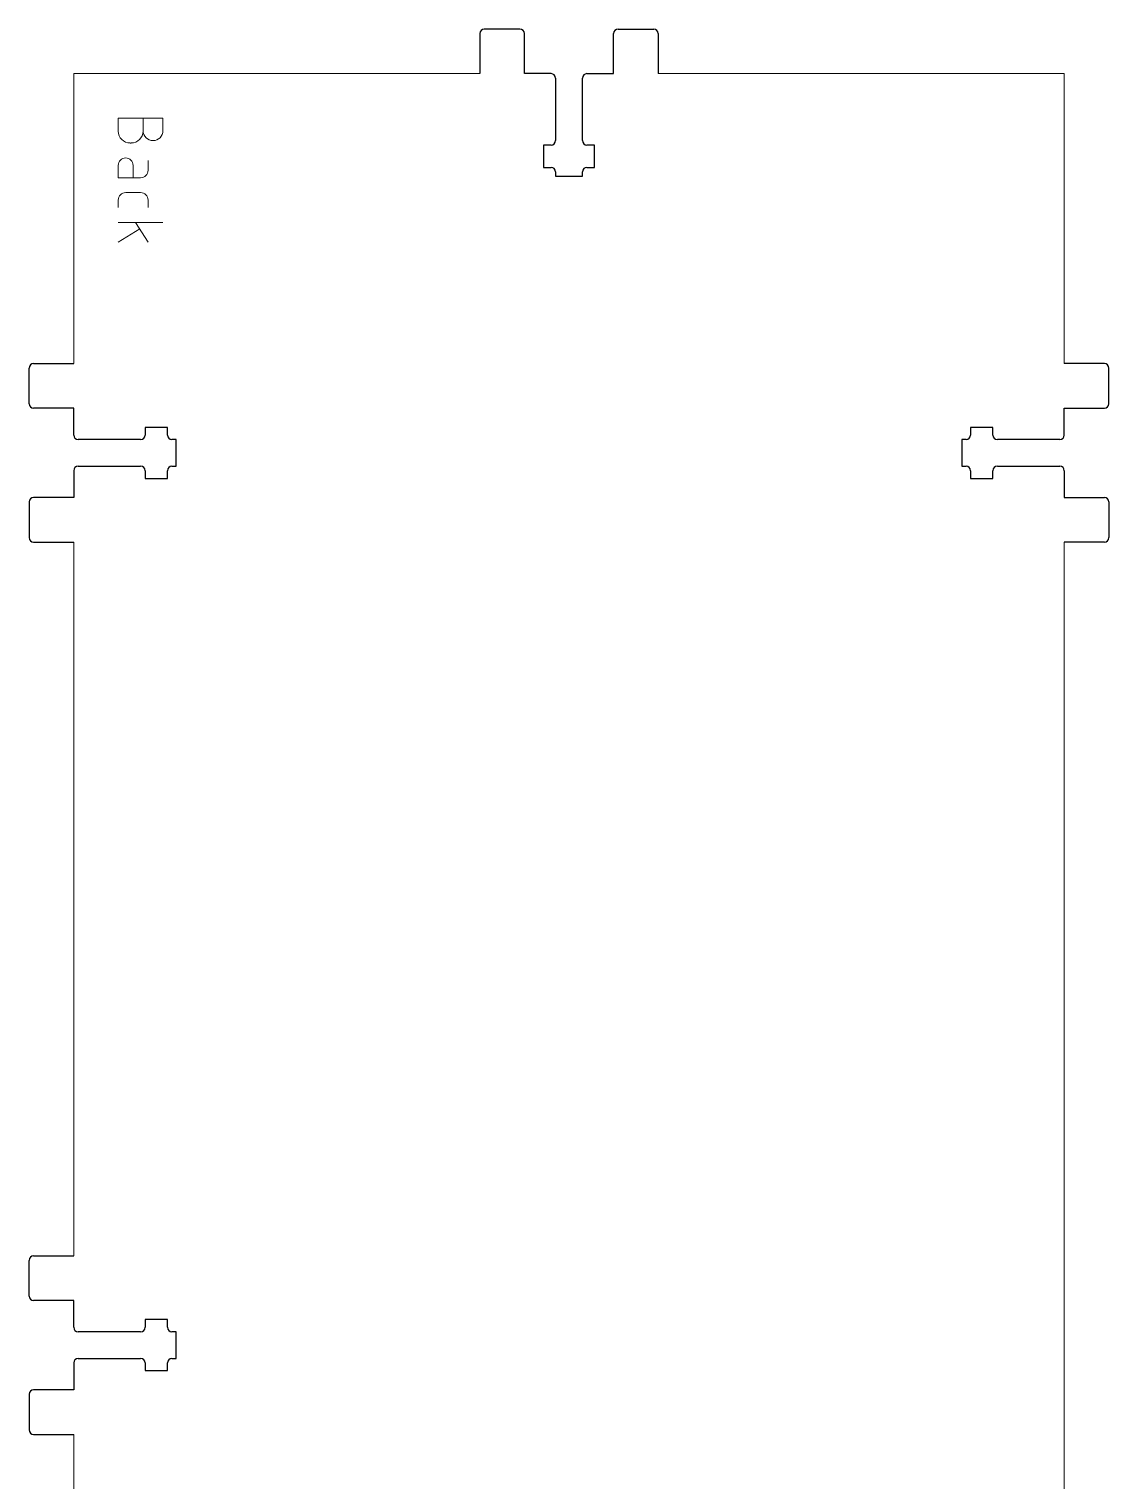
# Model space of a CAD drawing. Header units: millimetres. Extents: x 9 to 520, y 0 to 300.
# Drawn here: x 399.5 to 520.5, y 134.8 to 297.5 of the extents above; entities that cross this region are included whole.
import ezdxf

# ---------------------------------------------------------------- set-up
doc = ezdxf.new("R2010")
doc.units = ezdxf.units.MM
doc.layers.get('0').update_dxf_attribs({"linetype": 'CONTINUOUS', "lineweight": 25, "true_color": 0x000000})
doc.layers.add('Back', color=7, linetype='CONTINUOUS', lineweight=0, true_color=0x000000)
doc.layers.add('Etch', color=1, linetype='CONTINUOUS', lineweight=0, true_color=0xff0000)

msp = doc.modelspace()

# ---------------------------------------------------------------- linework, layer by layer
for p, q in [((450, 297), (450, 292.5)), ((454.5, 297.5), (450.5, 297.5)), ((455, 292.5), (455, 297)), ((465, 292.5), (465, 297)), ((465.5, 297.5), (469.5, 297.5)), ((470, 297), (470, 292.5)), ((458, 292.5), (455, 292.5)), ((458.5, 292), (458.5, 285)), ((461.5, 285), (461.5, 292)), ((462, 292.5), (465, 292.5)), ((457.14, 284.5), (457.14, 282)), ((458, 284.5), (457.14, 284.5)), ((462.86, 284.5), (462, 284.5)), ((462.86, 282), (462.86, 284.5)), ((457.14, 282), (458, 282)), ((462, 282), (462.86, 282)), ((458.5, 281.5), (458.5, 281)), ((458.5, 281), (461.5, 281)), ((461.5, 281), (461.5, 281.5)), ((399.5, 255.5), (399.5, 259.5)), ((400, 260), (404.5, 260)), ((520, 260), (515.5, 260)), ((520.5, 255.5), (520.5, 259.5)), ((404.5, 255), (400, 255)), ((404.5, 252), (404.5, 255)), ((515.5, 255), (520, 255)), ((515.5, 252), (515.5, 255)), ((415, 252.86), (412.5, 252.86)), ((412.5, 252.86), (412.5, 252)), ((415, 252), (415, 252.86)), ((505, 252.86), (505, 252)), ((507.5, 252.86), (505, 252.86)), ((507.5, 252), (507.5, 252.86)), ((412, 251.5), (405, 251.5)), ((416, 251.5), (415.5, 251.5)), ((416, 248.5), (416, 251.5)), ((504, 251.5), (504, 248.5)), ((504.5, 251.5), (504, 251.5)), ((515, 251.5), (508, 251.5)), ((404.5, 248), (404.5, 245)), ((405, 248.5), (412, 248.5)), ((412.5, 248), (412.5, 247.14)), ((415, 247.14), (415, 248)), ((415.5, 248.5), (416, 248.5)), ((504, 248.5), (504.5, 248.5)), ((505, 248), (505, 247.14)), ((507.5, 247.14), (507.5, 248)), ((508, 248.5), (515, 248.5)), ((515.5, 248), (515.5, 245)), ((412.5, 247.14), (415, 247.14)), ((505, 247.14), (507.5, 247.14)), ((399.5, 244.5), (399.5, 240.5)), ((404.5, 245), (400, 245)), ((515.5, 245), (520, 245)), ((520.5, 244.5), (520.5, 240.5)), ((400, 240), (404.5, 240)), ((520, 240), (515.5, 240)), ((399.5, 155.5), (399.5, 159.5)), ((400, 160), (404.5, 160)), ((404.5, 155), (400, 155)), ((404.5, 152), (404.5, 155)), ((412, 151.5), (405, 151.5)), ((415, 152.86), (412.5, 152.86)), ((412.5, 152.86), (412.5, 152)), ((415, 152), (415, 152.86)), ((416, 151.5), (415.5, 151.5)), ((416, 148.5), (416, 151.5)), ((405, 148.5), (412, 148.5)), ((415.5, 148.5), (416, 148.5)), ((404.5, 148), (404.5, 145)), ((412.5, 148), (412.5, 147.14)), ((412.5, 147.14), (415, 147.14)), ((415, 147.14), (415, 148)), ((404.5, 145), (400, 145)), ((399.5, 144.5), (399.5, 140.5)), ((400, 140), (404.5, 140))]:
    msp.add_line(p, q)
for centre, start, end in [((450.5, 297), 90, 180), ((454.5, 297), 360, 90), ((465.5, 297), 90, 180), ((469.5, 297), 360, 90), ((458, 292), 360, 90), ((462, 292), 90, 180), ((458, 285), 270, 360), ((462, 285), 180, 270), ((458, 281.5), 360, 90), ((462, 281.5), 90, 180), ((400, 259.5), 90, 180), ((520, 259.5), 360, 90), ((400, 255.5), 180, 270), ((520, 255.5), 270, 360), ((405, 252), 180, 270), ((412, 252), 270, 360), ((415.5, 252), 180, 270), ((504.5, 252), 270, 360), ((508, 252), 180, 270), ((515, 252), 270, 360), ((405, 248), 90, 180), ((412, 248), 360, 90), ((415.5, 248), 90, 180), ((504.5, 248), 0, 90), ((508, 248), 90, 180), ((515, 248), 0, 90), ((400, 244.5), 90, 180), ((520, 244.5), 360, 90), ((400, 240.5), 180, 270), ((520, 240.5), 270, 360), ((400, 159.5), 90, 180), ((400, 155.5), 180, 270), ((405, 152), 180, 270), ((412, 152), 270, 360), ((415.5, 152), 180, 270), ((405, 148), 90, 180), ((412, 148), 360, 90), ((415.5, 148), 90, 180), ((400, 144.5), 90, 180), ((400, 140.5), 180, 270)]:
    msp.add_arc(centre, 0.5, start, end)
at = {"layer": 'Back'}
for p, q in [((450, 292.5), (404.5, 292.5)), ((404.5, 292.5), (404.5, 260)), ((515.5, 292.5), (470, 292.5)), ((515.5, 260), (515.5, 292.5)), ((404.5, 240), (404.5, 160)), ((515.5, 60), (515.5, 240)), ((404.5, 140), (404.5, 60))]:
    msp.add_line(p, q, dxfattribs=at)
at = {"layer": 'Etch'}
for p, q in [((409.5, 287.5), (414.5, 287.5)), ((409.5, 286.06), (409.5, 287.5)), ((412.28, 287.5), (412.28, 286.06)), ((414.5, 287.5), (414.5, 286.11)), ((410.94, 284.72), (410.83, 284.72)), ((409.5, 280.83), (409.5, 282.22)), ((411.17, 282.22), (411.17, 280.83)), ((412.83, 282.78), (412.83, 281.67)), ((412, 280.83), (409.5, 280.83)), ((409.5, 278.33), (409.5, 277.5)), ((412, 279.17), (410.33, 279.17)), ((412.83, 277.5), (412.83, 278.33)), ((414.5, 275.83), (409.5, 275.83)), ((411.9, 275.1), (409.5, 273.61)), ((411.44, 275.83), (412.83, 273.61))]:
    msp.add_line(p, q, dxfattribs=at)
for centre, radius, start, end in [((410.83, 286.06), 1.33, 180, 270), ((410.94, 286.06), 1.33, 270, 360), ((413.39, 286.11), 1.11, 180, 360), ((410.33, 282.22), 0.833, 360, 180), ((412, 281.67), 0.833, 270, 360), ((410.33, 278.33), 0.833, 90, 180), ((412, 278.33), 0.833, 360, 90)]:
    msp.add_arc(centre, radius, start, end, dxfattribs=at)

doc.saveas('drawing.dxf')
